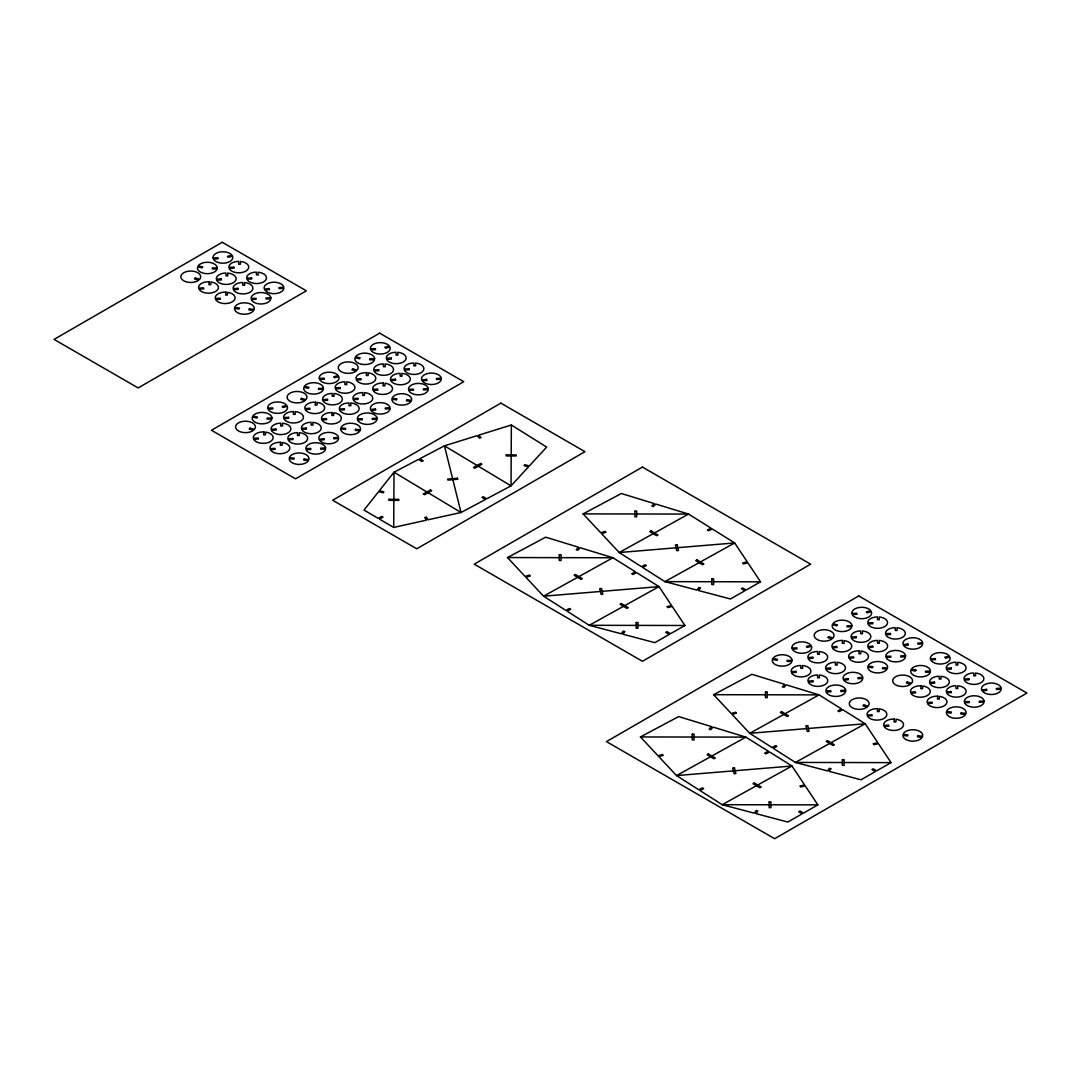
<?xml version="1.0" encoding="UTF-8"?>
<svg xmlns="http://www.w3.org/2000/svg" width="1081" height="1081" viewBox="0 0 1081 1081"><rect width="100%" height="100%" fill="white"/><g stroke="black" fill="none" stroke-linecap="round" stroke-linejoin="round"><path stroke-width="1.5" d="M393.7 527.433L379.472 519.123L382.998 517.11L381.742 516.38L378.215 518.394L364 510.07L378.634 491.612L383.133 492.801L383.877 491.869L379.377 490.679L394.011 472.208L418.563 459.371L421.887 461.492L423.212 460.803L419.887 458.682L444.44 445.845L477.113 435.657L479.464 438.183L481.045 437.697L478.68 435.17L511.367 424.995L546.648 447.075L529.258 466.006L524.88 464.668L524.042 465.587L528.42 466.924L511.043 485.855L486.68 498.827L483.329 496.72L482.018 497.422L485.369 499.53L461.019 512.489L428.198 519.772L426.414 517.11L424.752 517.475L426.522 520.15L393.7 527.433L393.849 500.341M393.862 499.314L394.011 472.208L426.9 491.977M511.191 455.939L511.043 485.855L478.356 466.222M511.205 454.912L511.367 424.995M760.551 581.821L746.147 590.037L742.661 587.996L741.39 588.726L744.877 590.753L730.472 598.969L698.502 590.523L700.556 587.915L698.934 587.483L696.88 590.091L664.896 581.632L642.655 567.457L646.33 565.539L645.127 564.782L641.452 566.701L619.224 552.526L601.59 533.663L605.955 532.298L605.103 531.393L600.739 532.757L583.105 513.894L621.345 493.517L654.154 503.557L651.829 506.084L653.41 506.57L655.735 504.03L688.543 514.07L710.987 528.136L707.352 530.068L708.555 530.825L712.203 528.893L734.661 542.946L747.282 561.904L742.661 562.931L743.296 563.89L747.917 562.863L760.551 581.821L713.609 581.727M684.908 625.494L670.504 633.709L667.018 631.669L665.747 632.399L669.234 634.425L654.843 642.641L622.859 634.196L624.913 631.588L623.291 631.155L621.237 633.763L589.253 625.304L567.012 611.13L570.687 609.211L569.484 608.454L565.822 610.373L543.581 596.199L525.947 577.335L530.312 575.97L529.46 575.065L525.096 576.43L507.475 557.553L545.702 537.189L578.511 547.229L576.2 549.756L577.767 550.229L580.092 547.702L612.9 557.742L635.358 571.808L631.709 573.741L632.912 574.497L636.56 572.565L659.018 586.618L671.639 605.576L667.018 606.603L667.653 607.563L672.287 606.536L684.908 625.494L637.966 625.399M891.068 762.618L876.664 770.834L873.191 768.807L871.921 769.523L875.394 771.564L861.003 779.779L829.019 771.321L831.086 768.726L829.465 768.294L827.397 770.888L795.413 762.443L773.172 748.268L776.847 746.349L775.658 745.579L771.983 747.498L749.741 733.323L732.107 714.46L736.472 713.109L735.62 712.203L731.269 713.555L713.636 694.691L751.876 674.314L784.684 684.354L782.36 686.881L783.928 687.367L786.252 684.841L819.06 694.88L841.518 708.933L837.87 710.879L839.086 711.636L842.721 709.69L865.178 723.757L877.799 742.701L873.178 743.728L873.826 744.701L878.448 743.674L891.068 762.618L844.139 762.537M817.871 804.886L803.48 813.101L799.994 811.061L798.724 811.79L802.21 813.817L787.806 822.033L755.822 813.574L757.889 810.98L756.268 810.547L754.2 813.155L722.216 804.696L699.975 790.522L703.65 788.603L702.461 787.846L698.785 789.765L676.544 775.59L658.91 756.727L663.275 755.362L662.423 754.457L658.072 755.822L640.438 736.945L678.679 716.581L711.487 726.621L709.163 729.148L710.744 729.621L713.055 727.094L745.863 737.134L768.321 751.2L764.672 753.133L765.889 753.889L769.523 751.957L791.981 766.01L804.615 784.968L799.981 785.995L800.629 786.954L805.25 785.928L817.871 804.886L770.942 804.791M653.235 533.663L619.224 552.526L676.057 547.81M654.518 532.947L688.543 514.07L636.723 513.988M577.592 577.322L543.581 596.199L600.414 591.483M578.875 576.619L612.9 557.742L561.08 557.661M699.137 562.647L664.896 581.632L711.825 581.727M700.42 561.931L734.661 542.946L677.828 547.662M623.494 606.319L589.253 625.304L636.182 625.399M624.777 605.603L659.018 586.618L602.185 591.334M783.752 714.46L749.741 733.323L806.575 728.608M785.049 713.744L819.06 694.88L767.24 694.786M710.568 756.714L676.544 775.59L733.377 770.875M711.852 756.011L745.863 737.134L694.043 737.039M829.654 743.458L795.413 762.443L842.356 762.524M830.938 742.742L865.178 723.757L808.345 728.472M756.457 785.711L722.216 804.696L769.159 804.791M757.74 784.995L791.981 766.01L735.148 770.726M213.038 258.021L217.97 257.751L218.146 258.778L213.362 259.048A9.918 5.716 0 0 0 225.334 263.021A9.918 5.716 0 0 0 232.577 256.224L228.159 257.305L227.456 256.359L232.023 255.238A9.918 5.716 0 0 0 220.592 251.914A9.918 5.716 0 0 0 213.011 257.859M370.432 348.906L375.377 348.623L375.539 349.649L370.769 349.92A9.918 5.716 0 0 0 382.742 353.892A9.918 5.716 0 0 0 389.971 347.109L385.566 348.177L384.863 347.231L389.43 346.123A9.918 5.716 0 0 0 377.999 342.785A9.918 5.716 0 0 0 370.418 348.744M319.273 378.445L324.205 378.174L324.381 379.188L319.611 379.458A9.918 5.716 0 0 0 331.583 383.431A9.918 5.716 0 0 0 338.812 376.647L334.394 377.728L333.705 376.769L338.258 375.661A9.918 5.716 0 0 0 326.827 372.323A9.918 5.716 0 0 0 319.246 378.282M267.75 408.186L272.682 407.915L272.858 408.942L268.088 409.199A9.918 5.716 0 0 0 280.06 413.185A9.918 5.716 0 0 0 287.289 406.388L282.884 407.469L282.182 406.524L286.749 405.402A9.918 5.716 0 0 0 275.317 402.064A9.918 5.716 0 0 0 267.737 408.023M851.869 613.549L856.801 613.265L856.963 614.292L852.193 614.562A9.918 5.716 0 0 0 864.165 618.535A9.918 5.716 0 0 0 871.408 611.738L866.989 612.819L866.286 611.873L870.854 610.765A9.918 5.716 0 0 0 859.422 607.427A9.918 5.716 0 0 0 851.842 613.386M791.981 648.114L796.913 647.843L797.075 648.87L792.305 649.14A9.918 5.716 0 0 0 804.278 653.113A9.918 5.716 0 0 0 811.52 646.316L807.102 647.397L806.399 646.452L810.966 645.33A9.918 5.716 0 0 0 799.535 642.006A9.918 5.716 0 0 0 791.954 647.951M930.39 658.883L935.322 658.599L935.484 659.626L930.714 659.896A9.918 5.716 0 0 0 942.686 663.869A9.918 5.716 0 0 0 949.915 657.072L945.51 658.153L944.808 657.207L949.375 656.086A9.918 5.716 0 0 0 937.943 652.762A9.918 5.716 0 0 0 930.363 658.721M217.254 267.885L212.308 267.926L212.335 268.966L217.119 268.926A9.918 5.716 0 0 1 205.566 273.601A9.918 5.716 0 0 1 197.62 266.858L202.079 267.872L202.742 266.926L198.134 265.872A9.918 5.716 0 0 1 209.038 262.332A9.918 5.716 0 0 1 217.254 267.777M374.661 358.77L369.716 358.811L369.729 359.838L374.526 359.797A9.918 5.716 0 0 1 362.973 364.473A9.918 5.716 0 0 1 355.027 357.743L359.487 358.757L360.149 357.797L355.541 356.744A9.918 5.716 0 0 1 366.445 353.203A9.918 5.716 0 0 1 374.661 358.649M323.503 388.309L318.544 388.349L318.571 389.376L323.368 389.336A9.918 5.716 0 0 1 311.801 394.025A9.918 5.716 0 0 1 303.869 387.282L308.328 388.295L308.977 387.336L304.369 386.282A9.918 5.716 0 0 1 315.274 382.755A9.918 5.716 0 0 1 323.489 388.201M271.98 418.05L267.021 418.09L267.048 419.117L271.844 419.077A9.918 5.716 0 0 1 260.291 423.766A9.918 5.716 0 0 1 252.346 417.023L256.805 418.036L257.467 417.077L252.846 416.023A9.918 5.716 0 0 1 263.764 412.496A9.918 5.716 0 0 1 271.98 417.942M851.963 625.791L847.004 625.831L847.031 626.858L851.828 626.818A9.918 5.716 0 0 1 840.275 631.493A9.918 5.716 0 0 1 832.329 624.764L836.789 625.777L837.451 624.818L832.843 623.764A9.918 5.716 0 0 1 843.748 620.237A9.918 5.716 0 0 1 851.963 625.669M792.076 660.369L787.117 660.41L787.144 661.437L791.941 661.396A9.918 5.716 0 0 1 780.387 666.072A9.918 5.716 0 0 1 772.442 659.329L776.901 660.356L777.563 659.396L772.956 658.343A9.918 5.716 0 0 1 783.86 654.802A9.918 5.716 0 0 1 792.076 660.248M583.105 513.894L634.925 513.975M507.475 557.553L559.296 557.647M713.636 694.691L765.456 694.786M640.438 736.945L692.259 737.039M477.126 465.479L444.44 445.845L452.601 478.653M428.144 492.72L461.019 512.489L452.858 479.68M388.903 499.3L388.903 500.327L398.808 500.341L398.821 499.314L388.903 499.3M506.246 454.898L506.246 455.939L516.15 455.952L516.164 454.925L506.246 454.898M559.309 554.796L559.269 560.512L561.066 560.512L561.093 554.796L559.309 554.796M634.952 511.124L634.912 516.84L636.695 516.84L636.736 511.124L634.952 511.124M636.209 622.534L636.168 628.264L637.952 628.264L637.993 622.534L636.209 622.534M692.272 734.175L692.245 739.904L694.029 739.904L694.056 734.188L692.272 734.175M711.838 578.862L711.811 584.591L713.595 584.591L713.622 578.875L711.838 578.862M765.47 691.921L765.443 697.65L767.226 697.65L767.253 691.921L765.47 691.921M769.172 801.926L769.132 807.656L770.915 807.656L770.956 801.926L769.172 801.926M842.369 759.673L842.329 765.389L844.112 765.389L844.153 759.673L842.369 759.673M209.295 281.776L208.89 284.627L210.66 284.708L211.052 281.952A9.918 5.716 0 0 1 215.605 291.451A9.918 5.716 0 0 1 199.012 289.168L203.769 288.843L203.552 287.816L198.634 288.154A9.918 5.716 0 0 1 209.295 281.776M225.983 292.14L225.578 295.005L227.348 295.086L227.74 292.329A9.918 5.716 0 0 1 232.293 301.829A9.918 5.716 0 0 1 215.687 299.532L220.456 299.207L220.24 298.18L215.322 298.518A9.918 5.716 0 0 1 225.983 292.14M264.007 431.941L263.602 434.792L265.386 434.873L265.777 432.116A9.918 5.716 0 0 1 270.331 441.616A9.918 5.716 0 0 1 253.724 439.332L258.481 438.994L258.278 437.981L253.359 438.318A9.918 5.716 0 0 1 264.007 431.941M280.695 442.305L280.29 445.156L282.073 445.237L282.465 442.48A9.918 5.716 0 0 1 287.019 451.98A9.918 5.716 0 0 1 270.412 449.696L275.169 449.372L274.966 448.345L270.047 448.683A9.918 5.716 0 0 1 280.695 442.305M315.53 402.2L315.125 405.051L316.895 405.132L317.287 402.375A9.918 5.716 0 0 1 321.841 411.875A9.918 5.716 0 0 1 305.247 409.577L310.004 409.253L309.788 408.24L304.869 408.577A9.918 5.716 0 0 1 315.53 402.2M332.218 412.564L331.813 415.415L333.583 415.496L333.975 412.739A9.918 5.716 0 0 1 338.529 422.239A9.918 5.716 0 0 1 321.935 419.955L326.692 419.631L326.476 418.604L321.557 418.942A9.918 5.716 0 0 1 332.218 412.564M366.702 372.648L366.283 375.499L368.067 375.593L368.459 372.837A9.918 5.716 0 0 1 373.013 382.336A9.918 5.716 0 0 1 356.406 380.039L361.176 379.715L360.959 378.688L356.041 379.026A9.918 5.716 0 0 1 366.702 372.648M383.39 383.025L382.971 385.876L384.755 385.958L385.147 383.201A9.918 5.716 0 0 1 389.7 392.7A9.918 5.716 0 0 1 373.094 390.417L377.864 390.092L377.647 389.065L372.729 389.403A9.918 5.716 0 0 1 383.39 383.025M842.626 640.465L842.221 643.317L843.991 643.411L844.383 640.641A9.918 5.716 0 0 1 848.936 650.14A9.918 5.716 0 0 1 832.329 647.857L837.099 647.533L836.883 646.506L831.965 646.843A9.918 5.716 0 0 1 842.626 640.465M859.314 650.843L858.909 653.694L860.679 653.775L861.071 651.019A9.918 5.716 0 0 1 865.624 660.518A9.918 5.716 0 0 1 849.017 658.221L853.787 657.897L853.571 656.883L848.653 657.221A9.918 5.716 0 0 1 859.314 650.843M877.731 708.69L877.326 711.541L879.11 711.622L879.502 708.866A9.918 5.716 0 0 1 884.055 718.365A9.918 5.716 0 0 1 867.448 716.081L872.205 715.744L872.002 714.73L867.084 715.068A9.918 5.716 0 0 1 877.731 708.69M894.419 719.054L894.014 721.905L895.798 721.986L896.19 719.23A9.918 5.716 0 0 1 900.743 728.729A9.918 5.716 0 0 1 884.136 726.446L888.893 726.121L888.69 725.094L883.772 725.432A9.918 5.716 0 0 1 894.419 719.054M921.147 685.8L920.728 688.651L922.512 688.732L922.904 685.976A9.918 5.716 0 0 1 927.457 695.475A9.918 5.716 0 0 1 910.851 693.191L915.621 692.867L915.404 691.84L910.486 692.178A9.918 5.716 0 0 1 921.147 685.8M937.835 696.178L937.416 699.029L939.2 699.11L939.592 696.353A9.918 5.716 0 0 1 944.145 705.852A9.918 5.716 0 0 1 927.539 703.555L932.308 703.231L932.092 702.218L927.174 702.542A9.918 5.716 0 0 1 937.835 696.178M249.292 308.936L249.035 309.963L253.778 310.355A9.918 5.716 0 0 1 242.766 314.179A9.918 5.716 0 0 1 234.469 308.504L239.185 309.017L239.509 308.004L234.645 307.477A9.918 5.716 0 0 1 245.995 302.883A9.918 5.716 0 0 1 254.197 309.342L249.292 308.936M304.004 459.101L303.761 460.114L308.504 460.506A9.918 5.716 0 0 1 297.478 464.344A9.918 5.716 0 0 1 289.195 458.668L293.897 459.182L294.235 458.168L289.357 457.628A9.918 5.716 0 0 1 300.721 453.047A9.918 5.716 0 0 1 308.909 459.506L304.004 459.101M355.527 429.36L355.271 430.373L360.014 430.765A9.918 5.716 0 0 1 349.001 434.603A9.918 5.716 0 0 1 340.704 428.927L345.42 429.427L345.744 428.427L340.88 427.887A9.918 5.716 0 0 1 352.244 423.306A9.918 5.716 0 0 1 360.432 429.765L355.527 429.36M406.686 399.821L406.442 400.835L411.185 401.227A9.918 5.716 0 0 1 400.159 405.051A9.918 5.716 0 0 1 391.876 399.375L396.578 399.889L396.916 398.875L392.052 398.349A9.918 5.716 0 0 1 403.402 393.768A9.918 5.716 0 0 1 411.591 400.227L406.686 399.821M882.623 667.626L882.366 668.653L887.109 669.044A9.918 5.716 0 0 1 876.096 672.868A9.918 5.716 0 0 1 867.8 667.193L872.516 667.707L872.84 666.693L867.975 666.166A9.918 5.716 0 0 1 879.326 661.586A9.918 5.716 0 0 1 887.528 668.031L882.623 667.626M917.728 735.85L917.472 736.864L922.228 737.256A9.918 5.716 0 0 1 911.202 741.093A9.918 5.716 0 0 1 902.919 735.418L907.621 735.931L907.959 734.918L903.081 734.377A9.918 5.716 0 0 1 914.445 729.797A9.918 5.716 0 0 1 922.634 736.256L917.728 735.85M961.131 712.96L960.887 713.987L965.63 714.379A9.918 5.716 0 0 1 954.604 718.203A9.918 5.716 0 0 1 946.321 712.528L951.037 713.041L951.361 712.028L946.497 711.501A9.918 5.716 0 0 1 957.847 706.906A9.918 5.716 0 0 1 966.036 713.365L961.131 712.96M915.958 670.152L915.31 671.112L910.851 670.098A9.918 5.716 0 0 0 918.796 676.828A9.918 5.716 0 0 0 930.349 672.152L925.552 672.193L925.525 671.166L930.484 671.125A9.918 5.716 0 0 0 922.269 665.558A9.918 5.716 0 0 0 911.351 669.098L915.958 670.152M195.256 277.993L194.499 278.925L198.823 280.101A9.918 5.716 0 0 1 182.013 279.439A9.918 5.716 0 0 1 190.567 271.047A9.918 5.716 0 0 1 199.742 279.209L195.256 277.993M249.981 428.157L249.211 429.089L253.549 430.265A9.918 5.716 0 0 1 236.725 429.589A9.918 5.716 0 0 1 245.292 421.212A9.918 5.716 0 0 1 254.454 429.373L249.981 428.157M301.491 398.403L300.734 399.335L305.072 400.524A9.918 5.716 0 0 1 288.249 399.848A9.918 5.716 0 0 1 296.802 391.471A9.918 5.716 0 0 1 305.977 399.632L301.491 398.403M352.663 368.864L351.906 369.797L356.23 370.986A9.918 5.716 0 0 1 339.407 370.31A9.918 5.716 0 0 1 347.974 361.919A9.918 5.716 0 0 1 357.149 370.094L352.663 368.864M828.587 636.682L827.83 637.614L832.154 638.803A9.918 5.716 0 0 1 815.344 638.128A9.918 5.716 0 0 1 823.898 629.737A9.918 5.716 0 0 1 833.073 637.912L828.587 636.682M863.705 704.907L862.935 705.825L867.273 707.015A9.918 5.716 0 0 1 850.45 706.339A9.918 5.716 0 0 1 859.017 697.961A9.918 5.716 0 0 1 868.178 706.123L863.705 704.907M907.108 682.016L906.351 682.949L910.675 684.124A9.918 5.716 0 0 1 893.852 683.462A9.918 5.716 0 0 1 902.419 675.071A9.918 5.716 0 0 1 911.594 683.246L907.108 682.016M222.254 242.279L54.05 339.393L138.152 387.944L306.355 290.83L222.254 242.279M379.661 333.151L211.457 430.265L295.559 478.829L463.763 381.715L379.661 333.151M500.868 403.132L332.664 500.246L416.766 548.797L584.97 451.682L500.868 403.132M642.438 467.06L474.235 564.174L642.438 661.288L810.642 564.174L642.438 467.06M858.746 595.942L606.441 741.607L774.645 838.721L1026.95 693.056L858.746 595.942M430.481 489.99L423.333 493.963L424.563 494.706L431.711 490.733L430.481 489.99M480.694 463.492L473.546 467.465L474.789 468.208L481.937 464.235L480.694 463.492M651.086 530.879L649.803 531.595L656.667 535.717L657.951 535L651.086 530.879M575.443 574.552L574.16 575.268L581.024 579.389L582.308 578.673L575.443 574.552M696.988 559.877L695.705 560.593L702.569 564.714L703.853 563.998L696.988 559.877M621.345 603.549L620.062 604.252L626.926 608.387L628.21 607.671L621.345 603.549M781.617 711.676L780.32 712.393L787.198 716.527L788.481 715.811L781.617 711.676M708.42 753.943L707.123 754.66L714 758.781L715.284 758.065L708.42 753.943M827.505 740.674L826.222 741.39L833.086 745.512L834.37 744.809L827.505 740.674M754.308 782.941L753.025 783.644L759.889 787.779L761.173 787.063L754.308 782.941M269.183 288.532L264.332 289.127A9.918 5.716 0 0 1 272.426 282.29A9.918 5.716 0 0 1 283.871 287.276L278.952 287.6L279.155 288.627L283.911 288.316A9.918 5.716 0 0 1 275.628 293.586A9.918 5.716 0 0 1 264.859 290.113L269.547 289.546L269.183 288.532M426.59 379.404L421.739 380.012A9.918 5.716 0 0 1 429.819 373.161A9.918 5.716 0 0 1 441.278 378.147L436.359 378.485L436.562 379.512L441.318 379.188A9.918 5.716 0 0 1 433.035 384.458A9.918 5.716 0 0 1 422.266 380.998L426.954 380.417L426.59 379.404M375.418 408.956L370.567 409.55A9.918 5.716 0 0 1 378.661 402.7A9.918 5.716 0 0 1 390.106 407.699L385.187 408.023L385.39 409.05L390.146 408.726A9.918 5.716 0 0 1 381.863 413.996A9.918 5.716 0 0 1 371.094 410.537L375.783 409.956L375.418 408.956M323.895 438.697L319.057 439.291A9.918 5.716 0 0 1 327.138 432.454A9.918 5.716 0 0 1 338.596 437.44L333.664 437.764L333.88 438.791L338.637 438.467A9.918 5.716 0 0 1 330.354 443.737A9.918 5.716 0 0 1 319.584 440.278L324.273 439.697L323.895 438.697M908.013 644.046L903.162 644.641A9.918 5.716 0 0 1 911.242 637.804A9.918 5.716 0 0 1 922.701 642.79L917.783 643.127L917.985 644.141L922.742 643.83A9.918 5.716 0 0 1 914.458 649.1A9.918 5.716 0 0 1 903.689 645.641L908.378 645.06L908.013 644.046M848.126 678.625L843.275 679.219A9.918 5.716 0 0 1 851.355 672.382A9.918 5.716 0 0 1 862.814 677.368L857.895 677.692L858.098 678.719L862.854 678.409A9.918 5.716 0 0 1 854.571 683.678A9.918 5.716 0 0 1 843.802 680.206L848.49 679.638L848.126 678.625M986.534 689.381L981.683 689.975A9.918 5.716 0 0 1 989.764 683.138A9.918 5.716 0 0 1 1001.222 688.124L996.304 688.462L996.506 689.475L1001.263 689.165A9.918 5.716 0 0 1 992.98 694.434A9.918 5.716 0 0 1 982.21 690.962L986.899 690.394L986.534 689.381M457.506 478.248L447.696 479.059L447.953 480.086L457.763 479.261L457.506 478.248M677.111 544.838L675.355 544.973L676.76 550.648L678.53 550.499L677.111 544.838M601.482 588.51L599.712 588.645L601.117 594.32L602.887 594.172L601.482 588.51M807.642 725.635L805.872 725.783L807.277 731.445L809.047 731.297L807.642 725.635M734.445 767.888L732.675 768.037L734.094 773.712L735.85 773.564L734.445 767.888M270.885 297.788L265.94 298.018L266.088 299.045L270.872 298.815A9.918 5.716 0 0 1 261.534 303.977A9.918 5.716 0 0 1 251.305 299.423L256.089 299.356L256.048 298.329L251.103 298.397A9.918 5.716 0 0 1 260.48 292.546A9.918 5.716 0 0 1 270.885 297.788M428.292 388.66L423.347 388.903L423.495 389.93L428.279 389.7A9.918 5.716 0 0 1 418.942 394.849A9.918 5.716 0 0 1 408.699 390.295L413.496 390.227L413.455 389.201L408.496 389.268A9.918 5.716 0 0 1 417.874 383.417A9.918 5.716 0 0 1 428.292 388.66M377.12 418.198L372.175 418.442L372.323 419.469L377.107 419.239A9.918 5.716 0 0 1 367.77 424.387A9.918 5.716 0 0 1 357.541 419.847L362.324 419.779L362.284 418.739L357.338 418.82A9.918 5.716 0 0 1 366.716 412.969A9.918 5.716 0 0 1 377.12 418.198M325.597 447.939L320.665 448.183L320.814 449.21L325.584 448.98A9.918 5.716 0 0 1 316.26 454.128A9.918 5.716 0 0 1 306.018 449.588L310.815 449.52L310.774 448.493L305.815 448.561A9.918 5.716 0 0 1 315.193 442.71A9.918 5.716 0 0 1 325.597 447.939M905.581 655.681L900.649 655.924L900.797 656.951L905.581 656.721A9.918 5.716 0 0 1 896.244 661.869A9.918 5.716 0 0 1 886.001 657.316L890.798 657.262L890.758 656.221L885.798 656.289A9.918 5.716 0 0 1 895.176 650.438A9.918 5.716 0 0 1 905.581 655.681M845.693 690.259L840.761 690.489L840.91 691.516L845.693 691.286A9.918 5.716 0 0 1 836.356 696.448A9.918 5.716 0 0 1 826.114 691.894L830.911 691.826L830.87 690.8L825.911 690.867A9.918 5.716 0 0 1 835.289 685.016A9.918 5.716 0 0 1 845.693 690.259M984.102 701.015L979.17 701.258L979.318 702.285L984.088 702.042A9.918 5.716 0 0 1 974.765 707.204A9.918 5.716 0 0 1 964.522 702.65L969.319 702.582L969.279 701.555L964.32 701.623A9.918 5.716 0 0 1 973.697 695.772A9.918 5.716 0 0 1 984.102 701.015M221.267 278.912L216.322 279.114A9.918 5.716 0 0 1 225.875 273.007L226.051 275.858L227.834 275.831L227.659 273.061A9.918 5.716 0 0 1 236.131 278.803A9.918 5.716 0 0 1 227.375 284.398A9.918 5.716 0 0 1 216.605 280.128L221.389 279.938L221.267 278.912M238.063 288.384L233.118 288.586A9.918 5.716 0 0 1 242.671 282.465L242.833 285.33L244.617 285.289L244.455 282.533A9.918 5.716 0 0 1 252.913 288.276A9.918 5.716 0 0 1 244.171 293.87A9.918 5.716 0 0 1 233.401 289.6L238.185 289.411L238.063 288.384M378.674 369.797L373.729 369.986A9.918 5.716 0 0 1 383.282 363.878L383.444 366.743L385.228 366.702L385.066 363.932A9.918 5.716 0 0 1 393.525 369.675A9.918 5.716 0 0 1 384.782 375.283A9.918 5.716 0 0 1 374.012 371.013L378.796 370.824L378.674 369.797M395.47 379.255L390.525 379.458A9.918 5.716 0 0 1 400.065 373.35L400.24 376.202L402.024 376.174L401.862 373.404A9.918 5.716 0 0 1 410.321 379.147A9.918 5.716 0 0 1 401.564 384.755A9.918 5.716 0 0 1 390.809 380.471L395.592 380.282L395.47 379.255M327.502 399.335L322.557 399.524A9.918 5.716 0 0 1 332.11 393.416L332.286 396.281L334.07 396.241L333.907 393.47A9.918 5.716 0 0 1 342.366 399.227A9.918 5.716 0 0 1 333.61 404.821A9.918 5.716 0 0 1 322.841 400.551L327.624 400.362L327.502 399.335M344.299 408.807L339.353 408.996A9.918 5.716 0 0 1 348.906 402.889L349.068 405.753L350.852 405.713L350.69 402.943A9.918 5.716 0 0 1 359.149 408.686A9.918 5.716 0 0 1 350.406 414.293A9.918 5.716 0 0 1 339.637 410.023L344.42 409.834L344.299 408.807M275.993 429.076L271.047 429.265A9.918 5.716 0 0 1 280.601 423.157L280.763 426.022L282.546 425.982L282.384 423.225A9.918 5.716 0 0 1 290.843 428.968A9.918 5.716 0 0 1 282.1 434.562A9.918 5.716 0 0 1 271.331 430.292L276.114 430.103L275.993 429.076M292.789 438.548L287.843 438.737A9.918 5.716 0 0 1 297.383 432.63L297.559 435.494L299.342 435.454L299.18 432.684A9.918 5.716 0 0 1 307.639 438.44A9.918 5.716 0 0 1 298.883 444.034A9.918 5.716 0 0 1 288.127 439.764L292.91 439.575L292.789 438.548M855.976 636.817L851.031 637.006A9.918 5.716 0 0 1 860.584 630.899L860.746 633.763L862.53 633.723L862.368 630.953A9.918 5.716 0 0 1 870.827 636.709A9.918 5.716 0 0 1 862.084 642.303A9.918 5.716 0 0 1 851.315 638.033L856.098 637.844L855.976 636.817M872.772 646.289L867.827 646.479A9.918 5.716 0 0 1 877.367 640.371L877.542 643.222L879.326 643.195L879.164 640.425A9.918 5.716 0 0 1 887.623 646.168A9.918 5.716 0 0 1 878.867 651.775A9.918 5.716 0 0 1 868.111 647.505L872.894 647.316L872.772 646.289M796.089 671.396L791.143 671.585A9.918 5.716 0 0 1 800.697 665.477L800.859 668.328L802.643 668.301L802.48 665.531A9.918 5.716 0 0 1 810.939 671.274A9.918 5.716 0 0 1 802.197 676.882A9.918 5.716 0 0 1 791.427 672.612L796.211 672.423L796.089 671.396M812.885 680.854L807.939 681.057A9.918 5.716 0 0 1 817.479 674.949L817.655 677.801L819.439 677.773L819.276 675.003A9.918 5.716 0 0 1 827.735 680.746A9.918 5.716 0 0 1 818.979 686.34A9.918 5.716 0 0 1 808.223 682.07L813.007 681.881L812.885 680.854M934.497 682.152L929.552 682.341A9.918 5.716 0 0 1 939.105 676.233L939.267 679.098L941.051 679.057L940.889 676.287A9.918 5.716 0 0 1 949.348 682.03A9.918 5.716 0 0 1 940.605 687.638A9.918 5.716 0 0 1 929.836 683.368L934.619 683.178L934.497 682.152M951.28 691.61L946.348 691.813A9.918 5.716 0 0 1 955.888 685.705L956.063 688.556L957.847 688.529L957.685 685.759A9.918 5.716 0 0 1 966.144 691.502A9.918 5.716 0 0 1 957.388 697.11A9.918 5.716 0 0 1 946.632 692.826L951.402 692.637L951.28 691.61M233.861 267.21L228.902 267.345A9.918 5.716 0 0 1 238.577 261.359L238.698 264.223L240.482 264.196L240.374 261.426A9.918 5.716 0 0 1 248.711 267.25A9.918 5.716 0 0 1 239.779 272.777A9.918 5.716 0 0 1 229.145 268.372L233.942 268.237L233.861 267.21M251.63 277.966L246.671 278.101A9.918 5.716 0 0 1 256.346 272.115L256.467 274.979L258.251 274.952L258.143 272.196A9.918 5.716 0 0 1 266.48 278.006A9.918 5.716 0 0 1 257.548 283.533A9.918 5.716 0 0 1 246.914 279.128L251.711 278.993L251.63 277.966M391.268 358.095L386.309 358.216A9.918 5.716 0 0 1 395.984 352.244L396.105 355.095L397.889 355.081L397.767 352.311A9.918 5.716 0 0 1 406.118 358.135A9.918 5.716 0 0 1 397.186 363.662A9.918 5.716 0 0 1 386.552 359.243L391.336 359.122L391.268 358.095M409.037 368.851L404.078 368.972A9.918 5.716 0 0 1 413.753 363L413.874 365.851L415.658 365.837L415.536 363.067A9.918 5.716 0 0 1 423.887 368.891A9.918 5.716 0 0 1 414.955 374.418A9.918 5.716 0 0 1 404.321 369.999L409.118 369.878L409.037 368.851M340.096 387.633L335.137 387.755A9.918 5.716 0 0 1 344.812 381.782L344.934 384.647L346.717 384.62L346.609 381.85A9.918 5.716 0 0 1 354.946 387.674A9.918 5.716 0 0 1 346.015 393.2A9.918 5.716 0 0 1 335.38 388.782L340.177 388.66L340.096 387.633M357.865 398.389L352.919 398.511A9.918 5.716 0 0 1 362.594 392.538L362.703 395.403L364.486 395.376L364.378 392.606A9.918 5.716 0 0 1 372.729 398.43A9.918 5.716 0 0 1 363.784 403.956A9.918 5.716 0 0 1 353.149 399.538L357.946 399.416L357.865 398.389M288.573 417.374L283.627 417.509A9.918 5.716 0 0 1 293.302 411.523L293.41 414.388L295.194 414.361L295.086 411.591A9.918 5.716 0 0 1 303.437 417.415A9.918 5.716 0 0 1 294.505 422.941A9.918 5.716 0 0 1 283.871 418.523L288.654 418.401L288.573 417.374M306.342 428.13L301.396 428.265A9.918 5.716 0 0 1 311.071 422.279L311.179 425.144L312.963 425.117L312.855 422.347A9.918 5.716 0 0 1 321.206 428.171A9.918 5.716 0 0 1 312.274 433.697A9.918 5.716 0 0 1 301.64 429.279L306.423 429.157L306.342 428.13M872.691 622.724L867.732 622.859A9.918 5.716 0 0 1 877.407 616.886L877.529 619.737L879.312 619.71L879.204 616.954A9.918 5.716 0 0 1 887.542 622.778A9.918 5.716 0 0 1 878.61 628.291A9.918 5.716 0 0 1 867.975 623.886L872.772 623.764L872.691 622.724M890.46 633.493L885.501 633.615A9.918 5.716 0 0 1 895.176 627.642L895.298 630.493L897.081 630.48L896.973 627.71A9.918 5.716 0 0 1 905.31 633.534A9.918 5.716 0 0 1 896.379 639.047A9.918 5.716 0 0 1 885.744 634.642L890.541 634.52L890.46 633.493M812.804 657.302L807.845 657.437A9.918 5.716 0 0 1 817.52 651.451L817.641 654.316L819.425 654.289L819.317 651.519A9.918 5.716 0 0 1 827.654 657.343A9.918 5.716 0 0 1 818.722 662.869A9.918 5.716 0 0 1 808.088 658.464L812.885 658.329L812.804 657.302M830.573 668.058L825.614 668.193A9.918 5.716 0 0 1 835.289 662.207L835.41 665.072L837.194 665.045L837.086 662.288A9.918 5.716 0 0 1 845.423 668.099A9.918 5.716 0 0 1 836.491 673.625A9.918 5.716 0 0 1 825.857 669.22L830.654 669.085L830.573 668.058M951.212 668.058L946.253 668.193A9.918 5.716 0 0 1 955.928 662.207L956.05 665.072L957.834 665.045L957.712 662.288A9.918 5.716 0 0 1 966.063 668.099A9.918 5.716 0 0 1 957.131 673.625A9.918 5.716 0 0 1 946.497 669.22L951.28 669.085L951.212 668.058M968.981 678.814L964.022 678.949A9.918 5.716 0 0 1 973.697 672.963L973.819 675.828L975.603 675.801L975.481 673.044A9.918 5.716 0 0 1 983.832 678.868A9.918 5.716 0 0 1 974.9 684.381A9.918 5.716 0 0 1 964.266 679.976L969.062 679.854L968.981 678.814"/></g></svg>
